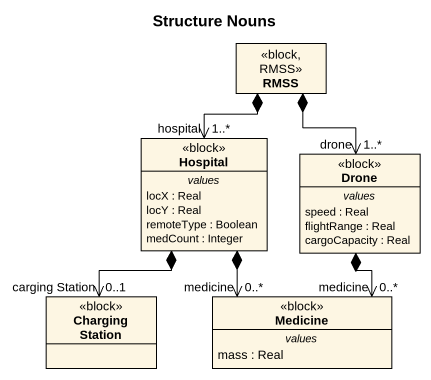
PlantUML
@startuml
title Structure Nouns
hide circle
hide empty members
class RMSS <<block, RMSS>>
class Hospital <<block>> {
  -- values --
  locX : Real
  locY : Real
  remoteType : Boolean
  medCount : Integer
}
class Drone <<block>> {
  -- values --
  speed : Real
  flightRange : Real
  cargoCapacity : Real
}
class "Charging Station" as Charging_Station <<block>>
class Medicine <<block>> {
  -- values --
  mass : Real
}
RMSS *--> "hospital\n1..*" Hospital
RMSS *--> "drone\n1..*" Drone
Hospital *--> "carging Station\n0..1" Charging_Station
Hospital *--> "medicine\n0..*" Medicine
Drone *--> "medicine\n0..*" Medicine
@enduml
